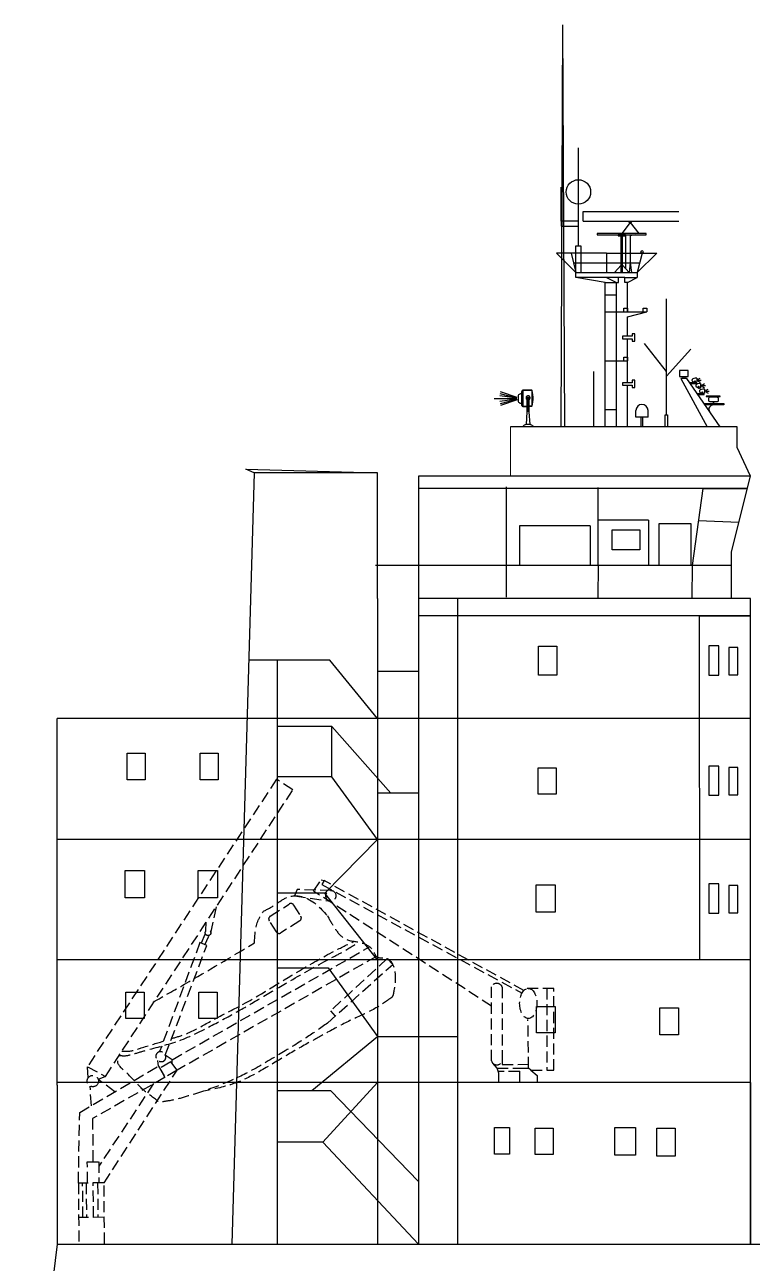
# Model space of a CAD drawing. Header units: inches. Extents: x 8 to 129, y 10 to 51.
# Drawn here: x 9.99 to 25.7, y 23.94 to 50.69 of the extents above; entities that cross this region are included whole.
import ezdxf

# ---------------------------------------------------------------- set-up
doc = ezdxf.new("R2010")
doc.units = ezdxf.units.IN
doc.header["$MEASUREMENT"] = 0
doc.linetypes.add('ACAD_ISO02W100', pattern=[15, 12, -3])
doc.linetypes.add('ACAD_ISO03W100', pattern=[30, 12, -18])
for name, color, linetype in [('0.2', 253, 'Continuous'), ('doors', 7, 'Continuous'), ('Layer1', 10, 'Continuous'), ('Layer2', 7, 'Continuous'), ('PDF_Geometry', 7, 'Continuous'), ('PDF_inner', 7, 'Continuous'), ('PDF_out line', 7, 'Continuous')]:
    doc.layers.add(name, color=color, linetype=linetype)

msp = doc.modelspace()

# ---------------------------------------------------------------- linework, layer by layer
at = {"color": 7, "transparency": 33554687}
for p, q in [((24.13024760229897, 43.21698914253885), (24.13024760229897, 43.09200167633444)), ((24.31478054750065, 43.21698914253885), (24.13024760229897, 43.21698914253885)), ((24.13024760229897, 43.09200167633444), (24.31478054750065, 43.09200167633444)), ((24.20044914376664, 43.09200167633444), (24.20044914376709, 43.04719211840676)), ((24.24457900603253, 43.09200167633444), (24.24457900603253, 43.04719211840676)), ((24.31478054750065, 43.09200167633444), (24.31478054750065, 43.21698914253885)), ((24.29248488238014, 43.04719211840676), (24.1564316360697, 43.04719211840676)), ((24.1564316360697, 43.04719211840676), (24.73074175773505, 42.00272321976318)), ((25.01006972580186, 42.00272321976318), (24.29248488238014, 43.04719211840676)), ((24.49895904501651, 42.95049597266516), (24.35891834793543, 42.95049597266516)), ((24.36623987375438, 42.93983924534005), (24.49895904501651, 42.93983924534005)), ((24.46035101060048, 42.99862569878643), (24.46791852950233, 42.99862569878643)), ((24.46035101060048, 42.95049597266516), (24.46035101060048, 42.99862569878643)), ((24.46791852950233, 42.95049597266516), (24.46035101060048, 42.95049597266516)), ((24.46791852950233, 42.99862569878643), (24.46791852950233, 42.95049597266516)), ((24.49895904501651, 42.93983924534005), (24.49895904501651, 42.95049597266516)), ((24.50594534826328, 43.05516525064978), (24.50594534826328, 42.96758954222842)), ((24.54177587064047, 42.88010907365479), (24.54934338954141, 42.88010907365479)), ((24.54177587064047, 42.83197934753353), (24.54177587064047, 42.88010907365479)), ((24.54934338954141, 42.83197934753353), (24.54177587064047, 42.83197934753353)), ((24.54934338954141, 42.88010907365479), (24.54934338954141, 42.83197934753353)), ((24.58038390505604, 42.82132262020932), (24.58038390505604, 42.83197934753353)), ((24.58737020830327, 42.93664862551814), (24.58737020830327, 42.84907291709679)), ((24.66879506834235, 42.81813200038651), (24.66879506834235, 42.73055629196561)), ((24.66180876509557, 42.71346272240189), (24.52176806801495, 42.71346272240189)), ((24.5290895938339, 42.7028059950777), (24.66180876509557, 42.7028059950777)), ((24.62320073068, 42.76159244852316), (24.6307682495814, 42.76159244852316)), ((24.62320073068, 42.71346272240189), (24.62320073068, 42.76159244852316)), ((24.6307682495814, 42.76159244852316), (24.6307682495814, 42.71346272240189)), ((24.66180876509557, 42.7028059950777), (24.66180876509557, 42.71346272240189)), ((24.70973211809602, 42.66863033660375), (24.70973211809602, 42.65800349090805)), ((25.00987991350954, 42.66863033660375), (24.70973211809602, 42.66863033660375)), ((24.70973211809602, 42.65800349090805), (25.00987991350954, 42.65800349090805)), ((24.75428068093666, 42.61432075651792), (24.75428068093666, 42.5784148343797)), ((24.94088889845412, 42.64100055694926), (24.78818289198958, 42.64100055694926)), ((24.78818289198958, 42.55173503394927), (24.94088889845412, 42.55173503394927)), ((24.85777895402831, 42.64100055694926), (24.85777895402831, 42.65800349090805)), ((24.85777895402831, 42.55173503394927), (24.85777895402831, 42.51060728212415)), ((24.86453589522185, 42.64100055694926), (24.86453589522185, 42.65800349090805)), ((24.86453589522185, 42.55173503394927), (24.86453589522185, 42.51060728212415)), ((24.97479110950704, 42.5784148343797), (24.97479110950704, 42.61432075651792)), ((25.00987991350954, 42.65800349090805), (25.00987991350954, 42.66863033660375)), ((24.66113649682907, 42.51060728212415), (25.08941977885448, 42.51060728212415)), ((25.08941977885448, 42.47788737775282), (24.68361615848804, 42.47788737775282)), ((25.08941977885448, 42.51060728212415), (25.08941977885448, 42.47788737775282))]:
    msp.add_line(p, q, dxfattribs=at)
at = {"color": 7}
msp.add_line((25.66616545953062, 27.84326099320116), (25.66616545953062, 24.35012633499774), dxfattribs=at)
at = {"color": 7, "transparency": 33554687}
for centre, major_axis, ratio, start_param, end_param in [((24.48486810457885, 43.0113773964391), (-0.0866565821091073, 6e-15), 0.520947677993923, 4.466697324832527, 7.567141931071599), ((24.48486810457885, 43.0113773964391), (-0.0866565821092599, 1.4e-15), 0.5209476779928413, 1.373932419139166, 1.816487982346661), ((24.56629296461839, 42.89286077130746), (0.0866565821091135, 8.44e-14), 0.5209476779936018, 1.325104671242208, 4.425549277481652), ((24.56629296461839, 42.89286077130746), (-0.0866565821091905, 1.41e-14), 0.520947677993349, 1.373932419139443, 1.816487982346939), ((24.64771782465837, 42.77434414617583), (0.0866565821091974, 2.995e-13), 0.5209476779926121, 1.325104671241157, 4.425549277480645), ((24.64771782465837, 42.77434414617583), (-0.0866565821089621, 1.26e-14), 0.5209476779948118, 1.373932419138548, 1.81648798234759), ((24.78818289198958, 42.61432075651792), (0.0339022110528664, 1.81e-14), 0.7869634340222343, 1.570796326794476, 3.141592653588827), ((24.78818289198958, 42.5784148343797), (-0.0339022110528664, 1.81e-14), 0.7869634340222341, 6.779e-13, 1.570796326795316), ((24.94088889845412, 42.61432075651792), (0.0339022110528664, 5.55e-14), 0.786963434022686, -1.2184e-12, 1.570796326794511), ((24.94088889845412, 42.5784148343797), (0.0339022110528664, 1.4e-15), 0.786963434022686, 4.712388980383752, 6.283185307178958), ((24.88182824949186, 42.3851171157231), (-0.1185086839333002, 6.01e-14), 0.7869634340223178, -1.468060741770431, 0.5560124448684687)]:
    msp.add_ellipse(centre, major_axis=major_axis, ratio=ratio, start_param=start_param, end_param=end_param, dxfattribs=at)
at = {"color": 7, "transparency": 33554687, "extrusion": (0, 0, -1)}
for centre, major_axis, ratio, start_param, end_param in [((24.44302825690935, 43.0113773964391), (0.0866565821090667, 7.2e-15), 0.5209476779942422, -0.7582348622217592, 0.7582348622218458), ((24.52445311694888, 42.89286077130746), (-0.0866565821090667, 0), 0.520947677994178, 2.38335779136799, 3.899827515811595), ((24.60587797698887, 42.77434414617583), (-0.0866565821090667, 7.2e-15), 0.5209476779942422, 2.383357791367947, 3.899827515811552)]:
    msp.add_ellipse(centre, major_axis=major_axis, ratio=ratio, start_param=start_param, end_param=end_param, dxfattribs=at)
at = {"layer": '0.2', "color": 7, "ltscale": 50}
for p, q in [((21.57170389161334, 42.00272321976318), (21.61255015296516, 50.68665242337861)), ((21.65339641431697, 42.00272321976318), (21.61255015296516, 50.68665242337861)), ((21.94777458564127, 45.91407349564689), (21.94777458564127, 48.02693900153063)), ((21.57802312211075, 46.44228987211737), (21.57802312211075, 47.18179279917818)), ((22.05341786093518, 46.44228987211737), (22.05341786093518, 46.65357642270542)), ((22.05341786093518, 46.65357642270542), (24.11346172917061, 46.65357642270542)), ((21.94777458564127, 46.44228987211737), (21.57802312211075, 46.44228987211737)), ((21.57802312211075, 46.44228987211737), (21.57802312211075, 46.33664659682323)), ((21.57802312211075, 46.33664659682323), (21.94777458564127, 46.33664659682323)), ((22.05341786093518, 46.44228987211737), (24.11346172917061, 46.44228987211737)), ((23.06782569313205, 46.41587905329548), (22.88294996136543, 46.17818168388327)), ((23.04141487430766, 46.41587905329548), (23.04141487430766, 46.44228987211737)), ((23.09423651195507, 46.41587905329548), (23.04141487430766, 46.41587905329548)), ((23.06782569313205, 46.41587905329548), (23.25270142489594, 46.17818168388327)), ((23.09423651195507, 46.41587905329548), (23.09423651195507, 46.44228987211737)), ((23.41116633783818, 46.17818168388327), (22.3547335848954, 46.17818168388327)), ((22.3547335848954, 46.17818168388327), (22.3547335848954, 46.1517708650591)), ((22.3547335848954, 46.1517708650591), (22.80371750489544, 46.1517708650591)), ((22.96218241783768, 46.1517708650591), (22.80371750489544, 46.1517708650591)), ((22.80371750489544, 46.1517708650591), (22.80371750489544, 46.12536004623517)), ((22.80371750489544, 46.12536004623517), (22.86974455195482, 46.12536004623517)), ((22.86974455195482, 45.33303548152853), (22.86974455195482, 46.12536004623517)), ((22.86974455195482, 46.12536004623517), (22.89615537077876, 46.12536004623517)), ((22.88294996136543, 46.1517708650591), (23.41116633783818, 46.1517708650591)), ((22.88294996136543, 46.12536004623517), (22.96218241783768, 46.12536004623517)), ((22.89615537077876, 45.33303548152853), (22.89615537077876, 46.12536004623517)), ((22.96218241783768, 46.12536004623517), (22.96218241783768, 46.1517708650591)), ((22.96218241783768, 46.12536004623517), (22.96218241783768, 45.41947088858852)), ((23.17346896842597, 46.1517708650591), (23.06782569313205, 46.12536004623517)), ((23.06782569313205, 46.12536004623517), (23.06782569313205, 45.5443220321166)), ((23.41116633783818, 46.1517708650591), (23.41116633783818, 46.17818168388327)), ((22.55522341858173, 45.75560858270465), (21.47237984681684, 45.75560858270465)), ((21.47237984681684, 45.75560858270465), (21.89495294799295, 45.33303548152853)), ((21.78930967269903, 45.75560858270465), (21.89495294799295, 45.33303548152853)), ((21.89495294799295, 45.33303548152853), (21.89495294799295, 45.91407349564689)), ((21.89495294799295, 45.91407349564689), (22.00059622328732, 45.91407349564689)), ((22.00059622328732, 45.91407349564689), (22.00059622328732, 45.33303548152853)), ((22.55522341858173, 45.75560858270465), (22.55522341858173, 45.33303548152853)), ((22.55522341858173, 45.75560858270465), (23.63806699034754, 45.75560858270465)), ((23.32113716446534, 45.75560858270465), (23.21549388917006, 45.33303548152853)), ((23.63806699034754, 45.75560858270465), (23.21549388917006, 45.33303548152853)), ((21.84213131034736, 45.5443220321166), (23.26831552681838, 45.5443220321166)), ((22.86974455195482, 45.49150039447077), (22.72448504842547, 45.33303548152853)), ((22.89615537077876, 45.49150039447077), (23.04141487430766, 45.33303548152853)), ((23.06782569313205, 45.5443220321166), (23.04141487430766, 45.33303548152853)), ((23.06782569313205, 45.5443220321166), (23.09423651195507, 45.33303548152853)), ((21.89495294799295, 45.2273922062344), (21.89495294799295, 45.33303548152853)), ((21.89495294799295, 45.33303548152853), (23.21549388917006, 45.33303548152853)), ((22.95138570093619, 45.2273922062344), (21.89495294799295, 45.2273922062344)), ((22.52881259975871, 45.12174893094026), (21.89495294799295, 45.2273922062344)), ((22.55070186056642, 45.2273922062344), (22.76650996916956, 45.12174893094026)), ((22.81481004880166, 45.12174893094026), (22.81481004880166, 45.2273922062344)), ((22.95138570093619, 45.12174893094026), (22.95138570093619, 45.2273922062344)), ((22.95138570093619, 45.2273922062344), (23.21549388917006, 45.2273922062344)), ((23.00420733858178, 45.12174893094026), (23.21549388917006, 45.2273922062344)), ((23.21549388917006, 45.33303548152853), (23.21549388917006, 45.2273922062344)), ((22.52881259975871, 41.99944663198913), (22.52881259975871, 45.12174893094026)), ((22.52881259975871, 45.12174893094026), (22.81481004880166, 45.12174893094026)), ((22.76198841115425, 45.12174893094026), (22.76650996916956, 45.12174893094026)), ((22.76650996916956, 41.99944663198913), (22.76650996916956, 45.12174893094026)), ((23.00420733858178, 45.12174893094026), (22.95138570093619, 45.12174893094026)), ((23.00420733858178, 44.48788927917585), (23.00420733858178, 45.12174893094026)), ((22.52881259975871, 44.85764074270387), (22.76650996916956, 44.85764074270387)), ((23.84890073357988, 42.26274441650604), (23.84890073357988, 44.76793790980273)), ((22.52881259975871, 44.48788927917585), (23.42678043975926, 44.48788927917585)), ((22.9249748821118, 44.48788927917585), (22.9249748821118, 44.56712173564584)), ((22.9249748821118, 44.56712173564584), (23.00420733858178, 44.56712173564584)), ((23.00420733858178, 44.56712173564584), (23.00420733858178, 44.48788927917585)), ((23.00420733858178, 44.38224600388195), (23.42678043975926, 44.48788927917585)), ((23.34754798328837, 44.48788927917585), (23.34754798328837, 44.56712173564584)), ((23.34754798328837, 44.56712173564584), (23.42678043975926, 44.56712173564584)), ((23.42678043975926, 44.56712173564584), (23.42678043975926, 44.48788927917585)), ((23.00420733858178, 43.95967290270447), (23.00420733858178, 44.38224600388195)), ((22.89856406328786, 43.95967290270447), (22.89856406328786, 43.90685126505728)), ((23.10985061387615, 43.95967290270447), (22.89856406328786, 43.95967290270447)), ((22.89856406328786, 43.90685126505728), (23.10985061387615, 43.90685126505728)), ((23.00420733858178, 42.95606178740841), (23.00420733858178, 43.90685126505728)), ((23.16267225152401, 44.01249454035142), (23.10985061387615, 44.01249454035142)), ((23.10985061387615, 44.01249454035142), (23.10985061387615, 43.95967290270447)), ((23.10985061387615, 43.90685126505728), (23.10985061387615, 43.85402962740919)), ((23.16267225152401, 43.85402962740919), (23.16267225152401, 44.01249454035142)), ((23.10985061387615, 43.85402962740919), (23.16267225152401, 43.85402962740919)), ((23.84890073357988, 43.20219197649258), (23.37579462960926, 43.80424048683345)), ((23.84890073357988, 43.09780891427145), (24.37516856253083, 43.67740554480916)), ((22.52881259975871, 43.43145652623285), (23.00420733858178, 43.43145652623285)), ((22.9249748821118, 43.43145652623285), (22.9249748821118, 43.51068898270397)), ((22.9249748821118, 43.51068898270397), (23.00420733858178, 43.51068898270397)), ((23.00420733858178, 43.51068898270397), (23.00420733858178, 43.43145652623285)), ((22.28143855655313, 42.00272321976318), (22.28143855655313, 43.19736140636142)), ((22.89856406328786, 42.95606178740841), (22.89856406328786, 42.90324014976259)), ((23.10985061387615, 42.95606178740841), (22.89856406328786, 42.95606178740841)), ((22.89856406328786, 42.90324014976259), (23.10985061387615, 42.90324014976259)), ((23.00420733858178, 41.99944663198913), (23.00420733858178, 42.90324014976259)), ((23.16267225152401, 43.00888342505674), (23.10985061387615, 43.00888342505674)), ((23.10985061387615, 43.00888342505674), (23.10985061387615, 42.95606178740841)), ((23.10985061387615, 42.90324014976259), (23.10985061387615, 42.8504185121145)), ((23.10985061387615, 42.8504185121145), (23.16267225152401, 42.8504185121145)), ((23.16267225152401, 42.8504185121145), (23.16267225152401, 43.00888342505674)), ((22.52881259975871, 42.37502377329234), (22.76650996916956, 42.37502377329234)), ((23.18939386710159, 42.20932087903439), (23.18939386710159, 42.35859818678874)), ((23.45062915567146, 42.20932087903439), (23.45062915567146, 42.35859818678874)), ((23.82280496802437, 42.00272321976318), (23.82280496802437, 42.26274441650604)), ((23.82280496802437, 42.26274441650604), (23.87499649913494, 42.26274441650604)), ((23.87499649913494, 42.26274441650604), (23.87499649913494, 42.00272321976318)), ((23.45062915567146, 42.20932087903439), (23.18939386710159, 42.20932087903439)), ((23.3013022583506, 42.00272321976318), (23.30135184791712, 42.20932087903439)), ((23.33867117485593, 42.00272321976318), (23.33867117485593, 42.20932087903439))]:
    msp.add_line(p, q, dxfattribs=at)
for centre, radius in [((21.94777458564127, 47.07614952388404), 0.2641081882354968), ((23.32113716446534, 45.78201940152881), 0.0264108188235497)]:
    msp.add_circle(centre, radius, dxfattribs=at)
msp.add_arc((23.32001151138653, 42.35859818678874), 0.130617644284938, 0, 180, dxfattribs=at)
at = {"layer": 'doors', "color": 7, "linetype": 'ACAD_ISO03W100', "transparency": 33554687}
for p, q in [((24.53381499290177, 43.03107865969614), (24.57678594093037, 43.05561934390844)), ((24.53381499290177, 43.01137739643819), (24.59806680025091, 43.01137739643819)), ((24.53381499290177, 42.99167613318023), (24.57678594093037, 42.96713544896793)), ((24.6269307406607, 42.91256203456451), (24.66990168869021, 42.93710271877681)), ((24.6269307406607, 42.89286077130656), (24.69118254800984, 42.89286077130656)), ((24.6269307406607, 42.8731595080486), (24.66990168869021, 42.8486188238363)), ((24.70999033962713, 42.79404540943288), (24.75296128765663, 42.81858609364563)), ((24.70999033962713, 42.77434414617492), (24.77424214697626, 42.77434414617492)), ((24.70999033962713, 42.75464288291696), (24.75296128765663, 42.73010219870466))]:
    msp.add_line(p, q, dxfattribs=at)
at = {"layer": 'Layer1', "color": 7}
for p, q in [((10.68891251031223, 27.78742644733539, -0.0005818549876731), (10.68891251031223, 35.7057346553098, -0.000947782932448)), ((17.60508547906161, 35.7057346553098), (10.68891251031223, 35.7057346553098))]:
    msp.add_line(p, q, dxfattribs=at)
at = {"layer": 'Layer1', "color": 7, "linetype": 'ACAD_ISO02W100', "ltscale": 0.02}
for p, q in [((15.42559987980135, 34.39299861612618), (11.33972808464583, 28.18450228914854)), ((15.77821795879723, 34.16225053578147), (15.42559987980135, 34.39299861612618)), ((11.73010506828873, 27.97611980447219), (15.77821795879723, 34.16225053578147)), ((16.22528849110645, 31.97768853593662), (16.38865840522399, 32.22277546360657)), ((16.38865840522399, 32.22277546360657), (16.45382892678813, 32.2060727911463)), ((16.45382892678813, 32.2060727911463), (16.4050610886849, 32.11748418475928)), ((16.4050610886849, 32.11748418475928), (20.72880643233262, 29.77372507787969)), ((20.76945593731003, 29.83032936378423), (16.45382892678813, 32.2060727911463)), ((15.87355889444339, 32.01115872410684), (15.8158072882567, 31.87423791714228)), ((15.8158072882567, 31.87423791714228), (16.58313528407021, 31.75963941682004)), ((16.61220795051181, 31.9908801669486), (15.87355889444339, 32.01115872410684)), ((20.07046570078833, 29.49473687478586), (16.22528849110645, 31.97768853593662)), ((14.00830311509131, 31.0701490303487), (14.13043101521421, 31.64418206139463)), ((13.90049716135687, 31.11635603526212), (13.90765157106867, 31.30374126762)), ((13.87840458285942, 31.04070698602628), (13.79876813213346, 30.85244973502869)), ((13.96112494546983, 31.00327951809651), (13.87840458285942, 31.04070698602628)), ((13.77021839913746, 30.86452682312448), (12.90152238022952, 28.51285183987748)), ((13.02382167352212, 28.43143250483591), (13.91922059037793, 30.80149602033826)), ((13.17521493198697, 28.33466818701946), (17.43529698517673, 30.77446869934885)), ((13.91922059037793, 30.80149602033826), (13.77021839913746, 30.86452682312448)), ((13.87776161981597, 30.81903396508515), (13.96112494546983, 31.00327951809651)), ((17.58499930858002, 30.56837764447128), (13.27787666604914, 28.10794613318795)), ((17.81846079748416, 30.52186209368448), (16.58923581810237, 29.38795585627541)), ((17.93510902524682, 30.3951142580887), (17.81846079748416, 30.52186209368448)), ((16.52829476318643, 29.12647386620084), (17.93510902524682, 30.3951142580887)), ((20.07046570078833, 28.30924884196575), (20.07046570078833, 29.91926168339852)), ((20.30255829806689, 29.90373567870812), (20.29951616521217, 28.30792271841083)), ((21.41919817171643, 29.87586415169663), (20.81156534332027, 29.87586415169663)), ((21.26442330788965, 29.87586415169663), (21.26442330788965, 28.10781881900003)), ((21.41489818662527, 28.10781881900003), (21.41919817171643, 29.87586415169663)), ((16.58923581810237, 29.38795585627541), (16.69194964336898, 29.27405496267385)), ((20.86968402053086, 28.15484045580034), (20.85780576270705, 29.20330679213395)), ((13.17521493198697, 28.33466818701946), (13.02382167352212, 28.43143250483591)), ((11.17585470164036, 27.19490650752742), (12.87777633701776, 28.19745986849385)), ((11.35703465237625, 27.94362425972905), (11.33972808464583, 28.18450228914854)), ((11.33972808464583, 28.18450228914854), (11.73010506828873, 27.97611980447219)), ((11.69964110068636, 25.67581813748949), (13.27787666604914, 28.10794613318795)), ((12.87777633701776, 28.19745986849385), (12.86069063297296, 28.3192137461816)), ((12.87777633701776, 28.19745986849385), (13.01955327743476, 27.95678116580585)), ((13.14423109585883, 28.29051230559218), (12.90572473477064, 28.15001502948426)), ((12.90572473477064, 28.15001502948426), (13.01655682690321, 27.95507752808099)), ((13.27787666604914, 28.10794613318795), (13.01471155087589, 27.95832309974922)), ((13.27787666604914, 28.10794613318795), (13.14423109585883, 28.29051230559218)), ((13.17146424321132, 28.25331053775482), (13.17521493198697, 28.33466818701946)), ((20.19348102560767, 28.15484045580034), (20.0962703522379, 28.26298777827889)), ((20.22786614666316, 28.04520079885934), (20.19348102560767, 28.15484045580034)), ((20.19348102560767, 28.15484045580034), (20.71041237595697, 28.15484045580034)), ((20.29951616521217, 28.30792271841083), (20.29951616521217, 28.2318283729188)), ((20.29951616521217, 28.2318283729188), (20.86873875117604, 28.23827719478469)), ((20.68066179260918, 27.84596200330599), (20.68066179260918, 28.15484045580034)), ((20.71041237595697, 28.15484045580034), (20.86968402053086, 28.15484045580034)), ((20.92283032749188, 28.10781881900003), (20.8687181680913, 28.15484045580034)), ((20.92283032749188, 28.10781881900003), (21.05384867567014, 27.9939683046192)), ((20.92283032749188, 28.10781881900003), (21.41489818662527, 28.10781881900003)), ((13.01955327743476, 27.95678116580585), (11.45238539808693, 27.06576484754633)), ((11.73010506828873, 27.97611980447219), (11.57612886683469, 27.91004769507309)), ((11.93592752371083, 27.64264366916051), (11.57612886683469, 27.91004769507309)), ((12.77028654952087, 27.82150265467099), (11.58768876045693, 26.03697769174379)), ((20.68066179260918, 28.0795123677468), (20.21755420179184, 28.07808124433505)), ((20.22786614666316, 27.84596200330599), (20.22786614666316, 28.04520079885934)), ((21.05384867567014, 27.84596200330599), (20.22786614666316, 27.84596200330599)), ((21.05384867567014, 27.9939683046192), (21.05384867567014, 27.84596200330599)), ((11.42669175729102, 27.34266744314901), (11.39875780615298, 27.76698416681812)), ((11.14600065050095, 25.67163413487889), (11.17585470164036, 27.19490650752742)), ((11.45238539808693, 27.06576484754633), (11.46087033205882, 26.12879421441959)), ((11.33858729940689, 26.12768685478533), (11.58684696586502, 26.129935022234)), ((11.34270856186109, 25.67258586006538), (11.33858729940689, 26.12768685478533)), ((11.58684696586502, 26.129935022234), (11.59096822831966, 25.67483402751405)), ((11.34270856186109, 25.67258586006538), (11.14600065050095, 25.67080453034087)), ((11.14600065050095, 25.67080453034087), (11.15796032873518, 24.35012633499774)), ((11.24435460618102, 24.92704939827455), (11.2376118630215, 25.67163413487889)), ((11.31164835101722, 25.67230458781488), (11.3214926978118, 24.92806974034521)), ((11.69964110068636, 25.67581813748949), (11.34270856186109, 25.67258586006538)), ((11.47536049872329, 24.93010502261915), (11.46552464162883, 25.67369804682004)), ((11.56000219143394, 25.67455360807581), (11.56983283599007, 24.93135465296528)), ((11.71153411818491, 24.36250112512936), (11.69964110068636, 25.67581813748949)), ((11.24435460618102, 24.92704939827455), (11.15274339366047, 24.92621979373608)), ((11.7063663912651, 24.93316064696283), (11.24435460618102, 24.92704939827455)), ((11.7063663912651, 24.93316064696283), (11.7063663912651, 24.93316064696283)), ((11.15796032873518, 24.35012633499774), (11.71160077892014, 24.35513994214635))]:
    msp.add_line(p, q, dxfattribs=at)
at = {"layer": 'Layer1', "color": 7}
for points in [[(12.20085342786629, 34.9535005836775), (12.59076730589973, 34.9535005836775), (12.59076730589973, 34.38267358999257), (12.20085342786629, 34.38267358999257)], [(13.77476821042515, 34.9535005836775), (14.16468208845859, 34.9535005836775), (14.16468208845859, 34.38267358999257), (13.77476821042515, 34.38267358999257)]]:
    msp.add_lwpolyline(points, close=True, dxfattribs=at)
at = {"layer": 'Layer1', "color": 7, "linetype": 'ACAD_ISO02W100', "ltscale": 0.02}
msp.add_lwpolyline([(15.28890349052531, 31.43429269555382), (15.69783167316987, 31.69786547768182, -0.4142135623730951), (15.79600503330917, 31.67664613550879), (15.95107003442322, 31.4360657213043, -0.4142135623730951), (15.9298506922502, 31.33789236116501), (15.52092250960564, 31.07431957903701, -0.4142135623730951), (15.42274914946634, 31.09553892121004), (15.26768414835229, 31.33611933541452, -0.4142135623730951)], format="xyb", close=True, dxfattribs=at)
for centre, radius in [((13.94733612981477, 31.07677143507554), 0.0613256026316648), ((11.45853854227485, 27.87435227632214), 0.1228887600628042)]:
    msp.add_circle(centre, radius, dxfattribs=at)
for centre, radius, start, end in [((20.18287518102685, 29.85713320550495), 0.1284361281455072, 21.2750520899363, 151.0706655835572), ((17.87407847719228, 29.7396451685746), 0.0710220709472002, 305.5405721280281, 350.0189569709478), ((20.18518968704362, 28.34291493887768), 0.1195616958044218, 196.3544840521881, 342.9820775738794)]:
    msp.add_arc(centre, radius, start, end, dxfattribs=at)
for centre, major_axis, ratio in [((16.60018585641424, 31.87494914979708), (0.016038182074482, 0.1154556446830629), 0.9264766167267747), ((20.86490844593723, 29.55081837894578), (0, 0.3250457727508005), 0.5753036742578062)]:
    msp.add_ellipse(centre, major_axis=major_axis, ratio=ratio, dxfattribs=at)
msp.add_ellipse((12.92723600534978, 28.40060902837432), major_axis=(-0.0334683388832612, 0.1102640571338972), ratio=0.8798360410517155, start_param=-1.570796326794896, end_param=4.712388980384689, dxfattribs=at)
for points, knots in [([(15.14484097862228, 31.54242584315817), (15.23340148190342, 31.58740289527548), (15.41300576412411, 31.67861817593268), (15.65599869902788, 31.8841593748754), (16.13007548382087, 31.87928828296821), (16.36539229996435, 31.62147266141734), (16.52482951967036, 31.4467915376009)], [0, 0, 0, 0, 0.2984592644145565, 0.6052874585312564, 0.9259301041050756, 1.599660254628604, 1.599660254628604, 1.599660254628604, 1.599660254628604]), ([(14.95112025440508, 30.85891550962298), (14.95861469231478, 31.0294464126769), (14.96947879527288, 31.27665178159698), (15.10332619351591, 31.47950718622872), (15.14484097862228, 31.54242584315817)], [0, 0, 0, 0, 0.4971322895960986, 0.7206539627179931, 0.7206539627179931, 0.7206539627179931, 0.7206539627179931]), ([(16.52482951967036, 31.4467915376009), (16.57703149994191, 31.3524086507001), (16.67707641554776, 31.17152417264843), (16.89718354834954, 30.89180519907096), (17.24026661417488, 30.89593407005815), (17.50092206193099, 30.75739518835972), (17.58448411801751, 30.49937339022346), (17.84234529211031, 30.5705916368721), (18.0262661721687, 30.25049726812504), (17.98618765214056, 29.96832567496732), (17.94988238741249, 29.76061510703549), (17.9440256399354, 29.72733545753327)], [0, 0, 0, 0, 0.3279064401351836, 0.628431564463726, 0.9940773561256389, 1.288900317499072, 1.465774792110724, 1.686575383447272, 1.893610031339534, 2.424968087433891, 2.526447680167355, 2.526447680167355, 2.526447680167355, 2.526447680167355]), ([(12.02801614605428, 28.43137313440876), (12.06430330671701, 28.42590407598002), (12.15344290517095, 28.4124693055721), (12.34517548710614, 28.46062290000891), (12.73479061332344, 28.58123683879581), (13.34384522960697, 28.72033856851878), (14.00887091043606, 29.06565793694749), (14.61837869179826, 29.38908025292155), (15.1735159559373, 29.7255511940668), (15.81147178807395, 30.08827643532954), (16.36292138807706, 30.40763372889493), (16.86640397336407, 30.66513655259394), (17.0792642577493, 30.79583882853922), (17.20600112095477, 30.87365887146062)], [0, 0, 0, 0, 0.1092244813537017, 0.2683105051867394, 0.5827784717591299, 1.340519773931199, 2.127603060957321, 2.818889909180549, 3.412626745921175, 4.073904600691175, 5.020766923566603, 5.323804565894223, 5.76974644437133, 5.76974644437133, 5.76974644437133, 5.76974644437133]), ([(12.76179645691277, 29.57974163185246), (12.98867027422443, 29.70862903964841), (13.72359889195781, 30.12614325780341), (14.44938538674514, 30.5594035010836), (14.95112025440508, 30.85891550962298)], [0, 0, 0, 0, 0.7827711797917666, 2.535686788289098, 2.535686788289098, 2.535686788289098, 2.535686788289098]), ([(13.1607211560237, 28.79379665634461), (13.26558539560401, 28.8235907454766), (13.55116914502751, 28.90473096752966), (14.01078020276182, 29.18382073497711), (14.85204949690911, 29.58993947785251), (15.72418023269586, 30.15286523366306), (16.55573656634306, 30.6261227904688), (16.9565035370941, 30.82249037529016), (17.09879602984543, 30.89221077437251)], [0, 0, 0, 0, 0.325967131565733, 0.8877279422797549, 1.600094160860945, 3.130805058530146, 3.994154904346283, 4.46943665219375, 4.46943665219375, 4.46943665219375, 4.46943665219375]), ([(17.91536213682653, 29.68185421764848), (17.7955475661644, 29.59626324059865), (17.5222351265335, 29.40347947557494), (17.03335659125755, 29.20113736088898), (16.56431459060573, 28.94614140476789), (16.07898038920908, 28.68079317545709), (15.55847514537677, 28.38451905404928), (15.02654978196247, 28.04894006691994), (14.44848413144214, 27.775755195678), (14.05795539347369, 27.69859096230685), (13.84958710702872, 27.65741965397739)], [0.028951246542461, 0.028951246542461, 0.028951246542461, 0.028951246542461, 0.4693690315380623, 1.029950955797069, 1.608062052804344, 2.071187835430913, 2.689407920633382, 3.404084897277035, 3.958992742267613, 4.593736430201653, 4.593736430201653, 4.593736430201653, 4.593736430201653]), ([(16.52829476318643, 29.12647386620084), (16.37543801473348, 29.01915578202685), (16.02977110052124, 28.77646900914283), (15.43439700771784, 28.42241373025025), (14.81889450063041, 28.04938833543237), (14.14911339776086, 27.75207674209353), (13.59755704082152, 27.57255830298112), (13.1812413611155, 27.45458586528581), (12.99073407772514, 27.43355360001145), (12.89577656414168, 27.41128541435472), (12.75134546426436, 27.53009850797448), (12.48701127336451, 27.70699260723869), (12.2577309851055, 28.01673395307649), (11.95577007083866, 28.23801262492429), (12.01085580664716, 28.38544493746816), (12.02801614605428, 28.43137313440876)], [0, 0, 0, 0, 0.5601037753215196, 1.266606450899358, 2.077325398848874, 2.717691433876801, 3.457114314050993, 3.824475932533472, 3.999464058186703, 4.046252226192888, 4.100365842857149, 4.525433722558232, 5.009979576786776, 5.313926644262294, 5.451455459636569, 5.451455459636569, 5.451455459636569, 5.451455459636569]), ([(12.08806076118313, 28.52313041710896), (12.12663049110018, 28.51999488944318), (12.26815594737991, 28.50848957207298), (12.56562412669733, 28.61508783611859), (12.82364450061137, 28.68903314379648), (12.98352874151502, 28.73485390285951)], [0, 0, 0, 0, 0.1154136389680758, 0.4234918925019416, 0.9254156609875402, 0.9254156609875402, 0.9254156609875402, 0.9254156609875402])]:
    msp.add_open_spline(points, degree=3, knots=knots, dxfattribs=at)
at = {"layer": 'Layer2', "color": 7}
for p, q in [((17.60508547906161, 33.08880434281001), (10.68891251031223, 33.08880434281001)), ((17.60508547906161, 30.49523947952876), (10.68891251031223, 30.49523947952876)), ((17.60988198366399, 27.84326099320116), (10.68891251031223, 27.84326099320116)), ((10.68891251031223, 27.78742644733539, -0.0005818549876731), (10.68891251031223, 24.35012633499774))]:
    msp.add_line(p, q, dxfattribs=at)
at = {"layer": 'Layer2', "color": 7, "elevation": 0.0009523477455382}
for points in [[(21.07452929175011, 34.64134409824202), (21.46444316978355, 34.64134409824202), (21.46444316978355, 34.07051710455708), (21.07452929175011, 34.07051710455708)], [(21.03333843003807, 32.11054360306399), (21.44808493184851, 32.11054360306399), (21.44808493184851, 31.52012901821364), (21.03333843003807, 31.52012901821364)], [(21.04498750114786, 29.48480684992738), (21.44354794110373, 29.48480684992738), (21.44354794110373, 28.91587459313233), (21.04498750114786, 28.91587459313233)], [(20.13721328338184, 26.86906793621311), (20.45641716384867, 26.86906793621311), (20.45641716384867, 26.29494660690044), (20.13721328338184, 26.29494660690044)], [(21.01274224402382, 26.85995480124312), (21.40490649363179, 26.85995480124312), (21.40490649363179, 26.2858334719309), (21.01274224402382, 26.2858334719309)]]:
    msp.add_lwpolyline(points, close=True, dxfattribs=at)
at = {"layer": 'Layer2', "color": 7, "lineweight": 25}
for points in [[(18.49297254937451, 34.09351865921654), (17.60508547906161, 34.09351865921654)], [(17.60508547906161, 33.08880434281001), (16.47186119195217, 31.93221460648202)], [(15.44378142632709, 30.31999861038831), (16.54195753960872, 30.31999861038831), (17.60508547906161, 28.83629258499751)], [(16.19147580132781, 27.66802012406025), (17.60508547906161, 28.83629258499751), (19.34581144585868, 28.83629258499751)], [(15.44378142632709, 27.66802012406025), (16.58868843804581, 27.66802012406025), (18.49297254937451, 25.70532238968518)]]:
    msp.add_lwpolyline(points, dxfattribs=at)
at = {"layer": 'Layer2', "color": 7}
for points in [[(12.1596625661538, 32.42270008849992), (12.57440906796424, 32.42270008849992), (12.57440906796424, 31.83228550365003), (12.1596625661538, 31.83228550365003)], [(13.73357734871266, 32.42270008849992), (14.1483238505231, 32.42270008849992), (14.1483238505231, 31.83228550365003), (13.73357734871266, 31.83228550365003)], [(12.17131163726449, 29.79696333536286), (12.56987207721946, 29.79696333536286), (12.56987207721946, 29.22803107856781), (12.17131163726449, 29.22803107856781)], [(13.74522641982335, 29.79696333536286), (14.14378685977832, 29.79696333536286), (14.14378685977832, 29.22803107856781), (13.74522641982335, 29.22803107856781)]]:
    msp.add_lwpolyline(points, close=True, dxfattribs=at)
at = {"layer": 'PDF_Geometry', "color": 7}
for points in [[(20.74623308782398, 42.44239768532735), (20.72361644011485, 42.46902378878404), (20.72367500213082, 42.76178982043312), (20.74630416259029, 42.7977180573731), (20.72367500213082, 42.76178982043312), (20.72361644011485, 42.46902378878404)], [(20.9432528922222, 42.79767866170151), (20.74630416259029, 42.7977180573731), (20.74623308782398, 42.44239768532735), (20.84337000492192, 42.44237825502169), (20.74623308782398, 42.44239768532735), (20.74630416259029, 42.7977180573731), (20.9432528922222, 42.79767866170151), (20.94318261596769, 42.44635025265289), (20.87399198737163, 42.44636409286032), (20.94318261596769, 42.44635025265289), (20.95516580661402, 42.49558631379168), (20.96449984403867, 42.54615780509321), (20.9685095652782, 42.59672781389837), (20.96851967943317, 42.64729098018652), (20.96453018956041, 42.69786258907389), (20.95521638452161, 42.74843781050513)], [(20.69571939747735, 42.7152216597211), (20.67974591691805, 42.71255760191398), (20.66509608400307, 42.70458170104631), (20.65314582116812, 42.69260310694799), (20.6464683916171, 42.67796384769882), (20.64381577681584, 42.66199397815363), (20.6437971429838, 42.56883883397459), (20.64644337070254, 42.55287809458024), (20.65311494364383, 42.53823871264795), (20.66506041336484, 42.52625533868432), (20.67970705375743, 42.5182710301202), (20.6956794672557, 42.51560058217329), (20.72362575575667, 42.51559499207506), (20.72366568597923, 42.71521606962288)]]:
    msp.add_lwpolyline(points, close=True, dxfattribs=at)
for points in [[(20.61450892233384, 42.61010431936266), (20.12479925609264, 42.61020227603204)], [(20.61983137498342, 42.60078952318564), (20.24987074898323, 42.55162252078626)], [(20.61983510103678, 42.61941698549399), (20.24989444091184, 42.67006434314736)], [(20.61983004294021, 42.59413030731103), (20.25386077238605, 42.50371816477455)], [(20.61983643257068, 42.62607365384939), (20.25390336210981, 42.71663474639682)], [(20.62250360887961, 42.58748329397405), (20.26317644045199, 42.4624566744984)], [(20.62251292452188, 42.63405449726507), (20.26323553599892, 42.75788995902404)], [(20.87396829595278, 42.32792481801844), (20.87403271610643, 42.64997713340618), (20.87396829595278, 42.32792481801844), (20.89646222800153, 42.05723420090599), (20.82592141409046, 42.05724831119151), (20.80064842603693, 42.04927963031387), (20.77802405818298, 42.03731081391616), (20.75672360040758, 42.02134212698057), (20.73942221822486, 42.00272321976318)], [(20.82592141409046, 42.05724831119151), (20.84334711201578, 42.32793094317695), (20.84341153216943, 42.64998325856377), (20.84334711201578, 42.32793094317695)], [(20.98293960362813, 42.00267450895863), (20.96564567151259, 42.02130033627973), (20.94435160387789, 42.03727754340216), (20.92175750127504, 42.04925540485383), (20.89646222800153, 42.05723420090599)]]:
    msp.add_lwpolyline(points, dxfattribs=at)
msp.add_arc((20.85973074499421, 42.62990606973072), 0.0448124064029082, 288.5947742127719, 248.3505626825323, dxfattribs=at)
at = {"layer": 'PDF_inner', "color": 7, "lineweight": 13}
msp.add_lwpolyline([(20.47903573296813, 42.00272321976318), (20.47903573296813, 40.93959528031028)], dxfattribs=at)
at = {"layer": 'PDF_out line', "color": 7, "lineweight": 25}
for p, q in [((14.94142426812428, 41.00969162796592), (14.76393499610358, 41.08913515283982)), ((14.76393499610358, 41.08913515283982), (17.60508547906161, 41.00969162796592))]:
    msp.add_line(p, q, dxfattribs=at)
at = {"layer": 'PDF_out line', "color": 7}
for p, q in [((25.59935460641432, 40.67235186784692, 0.0008460505255178), (18.49297254937451, 40.67235186784692)), ((20.38759350955357, 40.70755692298881, 0.0009523477455382), (20.38759350955357, 38.32695323601966, 0.0009523477455382)), ((22.36956291827815, 40.69113538105431, 0.0009523477455382), (22.36956281772624, 39.00852165923025, 5.00492211e-07)), ((24.63660633683927, 40.67235186784692, 0.0009523477455382), (24.40308304528449, 39.00852165923025)), ((24.63660633683927, 40.67235186784692, 0.0009523477455382), (25.59935460641432, 40.67235186784692, 0.0009523477455382)), ((22.19823996148048, 39.86472310411192, 0.0009523477455382), (20.67348484286563, 39.86472310411192, 0.0009523477455382)), ((20.67348484286563, 39.86472310411192, 0.0009523477455382), (20.67348476124121, 39.00852165923025, 0.0001796725514588)), ((22.19823996148048, 39.86472310411192, 0.0009523477455382), (22.19823986284032, 39.00852165923025, 1.85988848563e-05)), ((23.46135087149074, 39.9909370291558, 0.0009523477455382), (22.36956287643502, 39.99093731847152, 0.0005562487514497)), ((23.46135087149074, 39.9909370291558, 0.0009523477455382), (23.46135087149074, 39.00852165923025)), ((25.41567166045812, 39.93762008402119, 0.0005342892934057), (24.53827088409312, 39.97172155483405, 0.0005513190254226)), ((22.37430057569568, 39.00852165923025), (17.563001818358, 39.00852165923025, 0.0005082609864078)), ((22.37430057569568, 39.00852165923025), (22.37036617215986, 38.31569354886379)), ((25.25727009820244, 39.00852165923025), (22.37430057569568, 39.00852165923025)), ((24.40308304528449, 39.00852165923025), (24.39908321907629, 38.3041729546445)), ((17.60508547906161, 38.29929951859104), (17.60508547906161, 24.35012633499774)), ((25.25727009820244, 38.29929951859104), (18.49297254937451, 38.29929951859104)), ((25.66616545953062, 38.29929951859104), (25.25727009820244, 38.29929951859104)), ((25.66616545953062, 24.35012633499774), (25.66616545953062, 38.29929951859104)), ((25.66616545953062, 37.92246190202569), (18.49297254937451, 37.92246190202569)), ((24.55360409071696, 37.92246190202569, -3.43428107842e-05), (24.56244409035449, 30.49523947952876)), ((24.55360409071696, 37.92246190202569, -3.43428107842e-05), (25.66616545953062, 37.92246190202569))]:
    msp.add_line(p, q, dxfattribs=at)
at = {"layer": 'PDF_out line', "color": 7, "lineweight": 25}
for points in [[(25.25727009820244, 38.29929951859104), (25.25727009820244, 39.30401383499758), (25.66616545953062, 40.93959528031028), (25.37409734429608, 41.55877968460718), (25.37409734429608, 42.00272321976318), (20.47903573296813, 42.00272321976318)], [(17.60508547906161, 38.29929951859104), (17.60508547906161, 41.00969162796592), (14.94142426812428, 41.00969162796592), (14.46243255914001, 24.35012633499774)], [(25.66616545953062, 40.93959528031028), (18.49297254937451, 40.93959528031028), (18.49297254937451, 24.35012633499774), (16.42513029351508, 26.55816128616935)], [(19.34581144585868, 24.35012633499774), (19.34581144585868, 38.29929951859104)], [(25.66616545953062, 35.7057346553098), (17.60508547906161, 35.7057346553098), (16.57700571343653, 36.96746891312215), (14.82520327842681, 36.96746891312215)], [(15.44378142632709, 24.35012633499774), (15.44378142632709, 36.96746891312215)], [(18.49297254937451, 36.72213169632561), (17.60508547906161, 36.72213169632561)], [(17.89715359429616, 34.09351865921654), (16.62373661187453, 35.5304937861698), (15.44378142632709, 35.5304937861698)], [(16.62373661187453, 34.44400039749745), (16.62373661187453, 35.5304937861698)], [(25.66616545953062, 33.08880434281001), (17.60508547906161, 33.08880434281001), (16.62373661187453, 34.44400039749745), (15.44378142632709, 34.44400039749745)], [(25.66616545953062, 30.49523947952876), (17.60508547906161, 30.49523947952876), (16.47186119195217, 31.93221460648202), (15.44378142632709, 31.93221460648202)], [(25.66616545953062, 27.84326099320116), (17.60508547906161, 27.84326099320116), (16.42513029351508, 26.55816128616935), (15.44378142632709, 26.55816128616935)], [(10.68891251031223, 24.35012633499774), (27.23165055718678, 24.35012633499774), (32.22017396538982, 21.33598338577904)]]:
    msp.add_lwpolyline(points, dxfattribs=at)
at = {"layer": 'PDF_out line', "color": 7, "elevation": 0.0009523477455382}
for points in [[(23.68913227400722, 39.91900617383782), (24.37264261636907, 39.91900617383782), (24.37264261636907, 39.00852165923025), (23.68913227400722, 39.00852165923025)], [(22.67798746451413, 39.7778942703395), (23.27676603098976, 39.7778942703395), (23.27676603098976, 39.34891262669099), (22.67798746451413, 39.34891262669099)], [(21.08175464585261, 37.26605600183904), (21.47802846663731, 37.26605600183904), (21.47802846663731, 36.64382107355105), (21.08175464585261, 36.64382107355105)], [(24.98059699086449, 37.2737158174583), (24.76384261033369, 37.2737158174583), (24.76384261033369, 36.64364523505684), (24.98059699086449, 36.64364523505684)], [(25.39440062793043, 37.23925886415383), (25.19735137139529, 37.23925886415383), (25.19735137139529, 36.64856760869735), (25.39440062793043, 36.64856760869735)], [(24.98059699086449, 34.67815854528963), (24.76384261033369, 34.67815854528963), (24.76384261033369, 34.04808796288818), (24.98059699086449, 34.04808796288818)], [(25.39440062793043, 34.64370159198516), (25.19735137139529, 34.64370159198516), (25.19735137139529, 34.05301033652869), (25.39440062793043, 34.05301033652869)], [(24.98059699086449, 32.13160531399181), (24.76384261033369, 32.13160531399181), (24.76384261033369, 31.5015347315899), (24.98059699086449, 31.5015347315899)], [(25.39440062793043, 32.09714836068734), (25.19735137139529, 32.09714836068734), (25.19735137139529, 31.50645710523041), (25.39440062793043, 31.50645710523041)], [(23.70965097217837, 29.45635986666058), (24.10821141213333, 29.45635986666058), (24.10821141213333, 28.87604931046154), (23.70965097217837, 28.87604931046154)], [(22.73643927172193, 26.86906793621311), (23.18332379818563, 26.86906793621311), (23.18332379818563, 26.27672033696091), (22.73643927172193, 26.27672033696091)], [(23.63932912595024, 26.85995480124312), (24.04061266654267, 26.85995480124312), (24.04061266654267, 26.24938154943048), (23.63932912595024, 26.24938154943048)]]:
    msp.add_lwpolyline(points, close=True, dxfattribs=at)
at = {"layer": 'PDF_out line', "color": 7, "lineweight": 25}
msp.add_lwpolyline([(10.68891251031223, 24.35012633499774), (9.987949033749516, 18.64895672562271), (17.03263197320271, 17.60919423538836, -0.4417747166397375), (18.17134108922678, 15.52524260046867)], format="xyb", dxfattribs=at)

doc.saveas('drawing.dxf')
